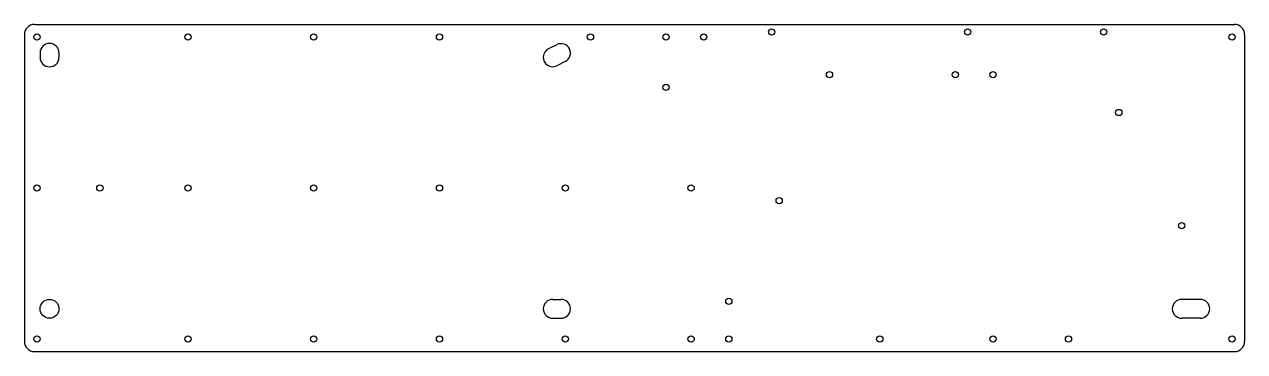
# Model space of a CAD drawing. Header units: millimetres. Extents: x 0 to 485, y 0 to 130.
import ezdxf

# ---------------------------------------------------------------- set-up
doc = ezdxf.new("R2010")
doc.units = ezdxf.units.MM

msp = doc.modelspace()

# ---------------------------------------------------------------- linework, layer by layer
at = {"color": 7, "linetype": 'Continuous', "lineweight": 25}
for p, q in [((4, 130), (481, 130)), ((0, 126), (0, 4)), ((211.63, 121.95), (208.31, 120.3)), ((485, 126), (485, 4)), ((6.25, 118.71), (6.25, 116.89)), ((13.75, 118.71), (13.75, 116.89)), ((214.98, 115.25), (211.67, 113.59)), ((209.99, 20.75), (213.3, 20.75)), ((467.38, 20.75), (460, 20.75)), ((209.99, 13.25), (213.3, 13.25)), ((467.38, 13.25), (460, 13.25)), ((4, 0), (481, 0))]:
    msp.add_line(p, q, dxfattribs=at)
for centre, radius in [((5, 125), 1.25), ((65, 125), 1.25), ((115, 125), 1.25), ((165, 125), 1.25), ((225, 125), 1.25), ((255, 125), 1.25), ((270, 125), 1.25), ((297, 127), 1.25), ((374.95, 127), 1.25), ((429, 127), 1.25), ((480, 125), 1.25), ((320, 110), 1.25), ((370, 110.03), 1.25), ((385, 110.03), 1.25), ((255, 105), 1.25), ((435, 95), 1.25), ((5, 65), 1.25), ((30, 65), 1.25), ((65, 65), 1.25), ((115, 65), 1.25), ((165, 65), 1.25), ((215, 65), 1.25), ((265, 65), 1.25), ((300, 60), 1.25), ((460, 50), 1.25), ((10, 17), 3.75), ((280, 20), 1.25), ((5, 5), 1.25), ((65, 5), 1.25), ((115, 5), 1.25), ((165, 5), 1.25), ((215, 5), 1.25), ((265, 5), 1.25), ((280, 5), 1.25), ((340, 5), 1.25), ((385, 5), 1.25), ((415, 5), 1.25), ((480, 5), 1.25)]:
    msp.add_circle(centre, radius, dxfattribs=at)
for centre, radius, start, end in [((4, 126), 4, 90, 180), ((481, 126), 4, 0, 90), ((10, 118.71), 3.75, 0, 180), ((213.3, 118.6), 3.75, 296.5534, 116.5534), ((10, 116.89), 3.75, 180, 0), ((209.99, 116.94), 3.75, 116.5534, 296.5534), ((209.99, 17), 3.75, 90, 270), ((213.3, 17), 3.75, 270, 90), ((460, 17), 3.75, 90, 270), ((467.38, 17), 3.75, 270, 90), ((4, 4), 4, 180, 270), ((481, 4), 4, 270, 0)]:
    msp.add_arc(centre, radius, start, end, dxfattribs=at)

doc.saveas('drawing.dxf')
